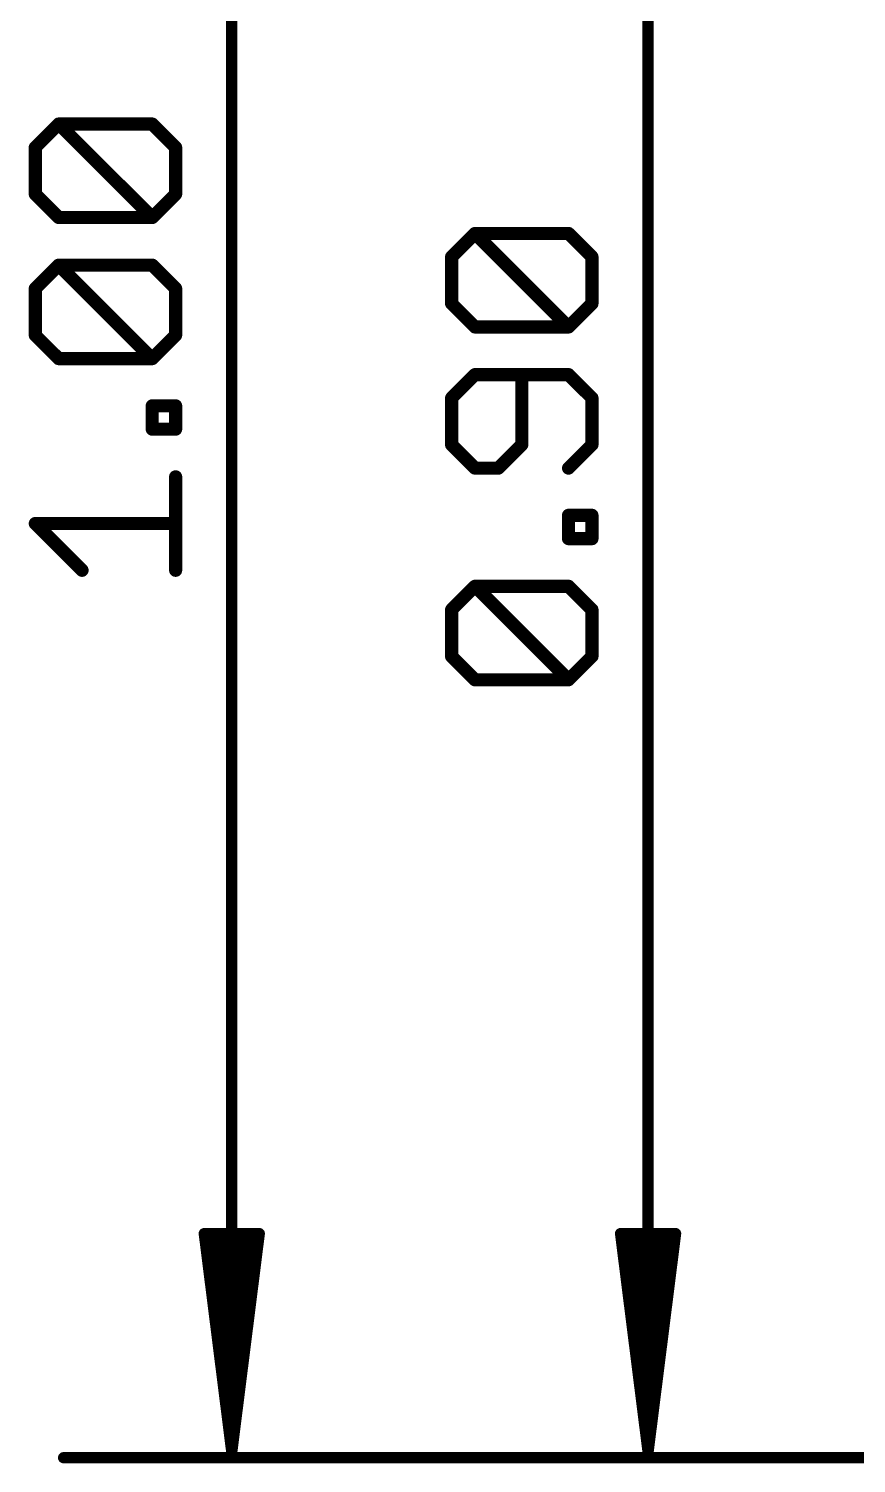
# Model space of a CAD drawing. Extents: x -10 to 28.2, y -5.3 to 30.5.
# Drawn here: x -9.97 to -0.38, y -0.07 to 16.58 of the extents above; entities that cross this region are included whole.
import ezdxf

# ---------------------------------------------------------------- set-up
doc = ezdxf.new("R2010")
doc.units = 0
doc.layers.add('47', color=253, linetype='CONTINUOUS')

msp = doc.modelspace()

# ---------------------------------------------------------------- linework, layer by layer
at = {"layer": '47'}
for points, const_width in [([(-7.62, 0.065), (-7.62, 25.335)], 0.13), ([(-2.794, 0.065), (-2.794, 22.795)], 0.13), ([(-9.8977, 15.2012), (-9.6265, 15.4724)], 0.1524), ([(-9.6265, 15.4724), (-8.5419, 15.4724)], 0.1524), ([(-8.5419, 14.3877), (-9.6265, 15.4724)], 0.1524), ([(-8.5419, 15.4724), (-8.2707, 15.2012)], 0.1524), ([(-9.8977, 14.6589), (-9.8977, 15.2012)], 0.1524), ([(-8.2707, 15.2012), (-8.2707, 14.6589)], 0.1524), ([(-9.6265, 14.3877), (-9.8977, 14.6589)], 0.1524), ([(-8.2707, 14.6589), (-8.5419, 14.3877)], 0.1524), ([(-8.5419, 14.3877), (-9.6265, 14.3877)], 0.1524), ([(-5.0717, 13.9312), (-4.8005, 14.2024)], 0.1524), ([(-4.8005, 14.2024), (-3.7159, 14.2024)], 0.1524), ([(-3.7159, 13.1177), (-4.8005, 14.2024)], 0.1524), ([(-3.7159, 14.2024), (-3.4447, 13.9312)], 0.1524), ([(-5.0717, 13.3889), (-5.0717, 13.9312)], 0.1524), ([(-3.4447, 13.9312), (-3.4447, 13.3889)], 0.1524), ([(-9.8977, 13.564), (-9.6265, 13.8352)], 0.1524), ([(-9.6265, 13.8352), (-8.5419, 13.8352)], 0.1524), ([(-8.5419, 12.7505), (-9.6265, 13.8352)], 0.1524), ([(-8.5419, 13.8352), (-8.2707, 13.564)], 0.1524), ([(-9.8977, 13.0217), (-9.8977, 13.564)], 0.1524), ([(-8.2707, 13.564), (-8.2707, 13.0217)], 0.1524), ([(-4.8005, 13.1177), (-5.0717, 13.3889)], 0.1524), ([(-3.4447, 13.3889), (-3.7159, 13.1177)], 0.1524), ([(-3.7159, 13.1177), (-4.8005, 13.1177)], 0.1524), ([(-9.6265, 12.7505), (-9.8977, 13.0217)], 0.1524), ([(-8.2707, 13.0217), (-8.5419, 12.7505)], 0.1524), ([(-8.5419, 12.7505), (-9.6265, 12.7505)], 0.1524), ([(-4.8005, 12.5652), (-5.0717, 12.294)], 0.1524), ([(-3.7159, 12.5652), (-4.8005, 12.5652)], 0.1524), ([(-4.2582, 11.7517), (-4.2582, 12.5652)], 0.1524), ([(-3.4447, 12.294), (-3.7159, 12.5652)], 0.1524), ([(-5.0717, 12.294), (-5.0717, 11.7517)], 0.1524), ([(-3.4447, 11.7517), (-3.4447, 12.294)], 0.1524), ([(-8.5419, 11.932), (-8.5419, 12.2031)], 0.1524), ([(-8.5419, 12.2031), (-8.2707, 12.2031)], 0.1524), ([(-8.2707, 12.2031), (-8.2707, 11.932)], 0.1524), ([(-8.2707, 11.932), (-8.5419, 11.932)], 0.1524), ([(-5.0717, 11.7517), (-4.8005, 11.4805)], 0.1524), ([(-4.5294, 11.4805), (-4.2582, 11.7517)], 0.1524), ([(-3.7159, 11.4805), (-3.4447, 11.7517)], 0.1524), ([(-4.8005, 11.4805), (-4.5294, 11.4805)], 0.1524), ([(-8.2707, 10.2948), (-8.2707, 11.3795)], 0.1524), ([(-3.7159, 10.662), (-3.7159, 10.9331)], 0.1524), ([(-3.7159, 10.9331), (-3.4447, 10.9331)], 0.1524), ([(-3.4447, 10.9331), (-3.4447, 10.662)], 0.1524), ([(-9.3554, 10.2948), (-9.8977, 10.8371)], 0.1524), ([(-9.8977, 10.8371), (-8.2707, 10.8371)], 0.1524), ([(-3.4447, 10.662), (-3.7159, 10.662)], 0.1524), ([(-5.0717, 9.8383), (-4.8005, 10.1095)], 0.1524), ([(-4.8005, 10.1095), (-3.7159, 10.1095)], 0.1524), ([(-3.7159, 9.0248), (-4.8005, 10.1095)], 0.1524), ([(-3.7159, 10.1095), (-3.4447, 9.8383)], 0.1524), ([(-5.0717, 9.296), (-5.0717, 9.8383)], 0.1524), ([(-3.4447, 9.8383), (-3.4447, 9.296)], 0.1524), ([(-4.8005, 9.0248), (-5.0717, 9.296)], 0.1524), ([(-3.4447, 9.296), (-3.7159, 9.0248)], 0.1524), ([(-3.7159, 9.0248), (-4.8005, 9.0248)], 0.1524), ([(-7.62, 0.065), (-7.9392, 2.6)], 0.13), ([(-7.9392, 2.6), (-7.3008, 2.6)], 0.13), ([(-7.62, 0.065), (-7.88, 2.6)], 0.13), ([(-7.62, 0.065), (-7.75, 2.6)], 0.13), ([(-7.3008, 2.6), (-7.62, 0.065)], 0.13), ([(-7.49, 2.6), (-7.62, 0.065)], 0.13), ([(-7.36, 2.6), (-7.62, 0.065)], 0.13), ([(-2.794, 0.065), (-3.1132, 2.6)], 0.13), ([(-3.1132, 2.6), (-2.4748, 2.6)], 0.13), ([(-2.794, 0.065), (-3.054, 2.6)], 0.13), ([(-2.794, 0.065), (-2.924, 2.6)], 0.13), ([(-2.4748, 2.6), (-2.794, 0.065)], 0.13), ([(-2.664, 2.6), (-2.794, 0.065)], 0.13), ([(-2.534, 2.6), (-2.794, 0.065)], 0.13), ([(8.255, 0), (-9.57, 0)], 0.13), ([(2.794, 0), (-4.744, 0)], 0.13)]:
    msp.add_lwpolyline(points, dxfattribs=dict(at, const_width=const_width))
for points, const_width in [([(-9.5996, 15.4993, 1), (-9.6535, 15.4454)], 0.0762), ([(-9.6265, 15.5105, 1), (-9.6265, 15.4343)], 0.0762), ([(-9.5996, 15.4454, 1), (-9.6535, 15.4993)], 0.0762), ([(-8.5149, 15.4993, 1), (-8.5688, 15.4454)], 0.0762), ([(-8.5419, 15.4343, 1), (-8.5419, 15.5105)], 0.0762), ([(-9.8596, 15.2012, 1), (-9.9358, 15.2012)], 0.0762), ([(-9.9246, 15.2281, 1), (-9.8707, 15.1743)], 0.0762), ([(-8.2326, 15.2012, 1), (-8.3088, 15.2012)], 0.0762), ([(-8.2976, 15.1743, 1), (-8.2438, 15.2281)], 0.0762), ([(-9.8707, 14.6858, 1), (-9.9246, 14.6319)], 0.0762), ([(-9.9358, 14.6589, 1), (-9.8596, 14.6589)], 0.0762), ([(-8.3088, 14.6589, 1), (-8.2326, 14.6589)], 0.0762), ([(-8.2438, 14.6319, 1), (-8.2976, 14.6858)], 0.0762), ([(-9.6265, 14.4258, 1), (-9.6265, 14.3496)], 0.0762), ([(-9.6535, 14.3608, 1), (-9.5996, 14.4146)], 0.0762), ([(-8.5688, 14.4146, 1), (-8.5149, 14.3608)], 0.0762), ([(-8.5688, 14.3608, 1), (-8.5149, 14.4146)], 0.0762), ([(-8.5419, 14.3496, 1), (-8.5419, 14.4258)], 0.0762), ([(-4.7736, 14.2293, 1), (-4.8275, 14.1754)], 0.0762), ([(-4.8005, 14.2405, 1), (-4.8005, 14.1643)], 0.0762), ([(-4.7736, 14.1754, 1), (-4.8275, 14.2293)], 0.0762), ([(-3.6889, 14.2293, 1), (-3.7428, 14.1754)], 0.0762), ([(-3.7159, 14.1643, 1), (-3.7159, 14.2405)], 0.0762), ([(-5.0336, 13.9312, 1), (-5.1098, 13.9312)], 0.0762), ([(-5.0986, 13.9581, 1), (-5.0447, 13.9043)], 0.0762), ([(-3.4066, 13.9312, 1), (-3.4828, 13.9312)], 0.0762), ([(-3.4716, 13.9043, 1), (-3.4178, 13.9581)], 0.0762), ([(-9.6265, 13.8733, 1), (-9.6265, 13.7971)], 0.0762), ([(-9.5996, 13.8621, 1), (-9.6535, 13.8083)], 0.0762), ([(-9.5996, 13.8083, 1), (-9.6535, 13.8621)], 0.0762), ([(-8.5149, 13.8621, 1), (-8.5688, 13.8083)], 0.0762), ([(-8.5419, 13.7971, 1), (-8.5419, 13.8733)], 0.0762), ([(-9.8596, 13.564, 1), (-9.9358, 13.564)], 0.0762), ([(-9.9246, 13.591, 1), (-9.8707, 13.5371)], 0.0762), ([(-8.2326, 13.564, 1), (-8.3088, 13.564)], 0.0762), ([(-8.2976, 13.5371, 1), (-8.2438, 13.591)], 0.0762), ([(-5.0447, 13.4158, 1), (-5.0986, 13.3619)], 0.0762), ([(-5.1098, 13.3889, 1), (-5.0336, 13.3889)], 0.0762), ([(-3.4828, 13.3889, 1), (-3.4066, 13.3889)], 0.0762), ([(-3.4178, 13.3619, 1), (-3.4716, 13.4158)], 0.0762), ([(-4.8005, 13.1558, 1), (-4.8005, 13.0796)], 0.0762), ([(-4.8275, 13.0908, 1), (-4.7736, 13.1446)], 0.0762), ([(-3.7428, 13.1446, 1), (-3.6889, 13.0908)], 0.0762), ([(-3.7428, 13.0908, 1), (-3.6889, 13.1446)], 0.0762), ([(-3.7159, 13.0796, 1), (-3.7159, 13.1558)], 0.0762), ([(-9.9358, 13.0217, 1), (-9.8596, 13.0217)], 0.0762), ([(-9.8707, 13.0486, 1), (-9.9246, 12.9948)], 0.0762), ([(-8.3088, 13.0217, 1), (-8.2326, 13.0217)], 0.0762), ([(-8.2438, 12.9948, 1), (-8.2976, 13.0486)], 0.0762), ([(-9.6265, 12.7886, 1), (-9.6265, 12.7124)], 0.0762), ([(-9.6535, 12.7236, 1), (-9.5996, 12.7775)], 0.0762), ([(-8.5688, 12.7775, 1), (-8.5149, 12.7236)], 0.0762), ([(-8.5688, 12.7236, 1), (-8.5149, 12.7775)], 0.0762), ([(-8.5419, 12.7124, 1), (-8.5419, 12.7886)], 0.0762), ([(-4.8005, 12.6033, 1), (-4.8005, 12.5271)], 0.0762), ([(-4.7736, 12.5383, 1), (-4.8275, 12.5921)], 0.0762), ([(-4.2201, 12.5652, 1), (-4.2963, 12.5652)], 0.0762), ([(-3.6889, 12.5921, 1), (-3.7428, 12.5383)], 0.0762), ([(-3.7159, 12.5271, 1), (-3.7159, 12.6033)], 0.0762), ([(-5.0336, 12.294, 1), (-5.1098, 12.294)], 0.0762), ([(-5.0986, 12.321, 1), (-5.0447, 12.2671)], 0.0762), ([(-3.4066, 12.294, 1), (-3.4828, 12.294)], 0.0762), ([(-3.4716, 12.2671, 1), (-3.4178, 12.321)], 0.0762), ([(-8.5038, 12.2031, 1), (-8.58, 12.2031)], 0.0762), ([(-8.5419, 12.2412, 1), (-8.5419, 12.165)], 0.0762), ([(-8.2326, 12.2031, 1), (-8.3088, 12.2031)], 0.0762), ([(-8.2707, 12.165, 1), (-8.2707, 12.2412)], 0.0762), ([(-8.5419, 11.9701, 1), (-8.5419, 11.8939)], 0.0762), ([(-8.2707, 11.8939, 1), (-8.2707, 11.9701)], 0.0762), ([(-8.58, 11.932, 1), (-8.5038, 11.932)], 0.0762), ([(-8.3088, 11.932, 1), (-8.2326, 11.932)], 0.0762), ([(-5.0447, 11.7786, 1), (-5.0986, 11.7248)], 0.0762), ([(-4.2313, 11.7248, 1), (-4.2851, 11.7786)], 0.0762), ([(-3.4178, 11.7248, 1), (-3.4716, 11.7786)], 0.0762), ([(-5.1098, 11.7517, 1), (-5.0336, 11.7517)], 0.0762), ([(-4.2963, 11.7517, 1), (-4.2201, 11.7517)], 0.0762), ([(-3.4828, 11.7517, 1), (-3.4066, 11.7517)], 0.0762), ([(-4.8005, 11.5186, 1), (-4.8005, 11.4424)], 0.0762), ([(-4.8275, 11.4536, 1), (-4.7736, 11.5075)], 0.0762), ([(-4.5563, 11.5075, 1), (-4.5024, 11.4536)], 0.0762), ([(-4.5294, 11.4424, 1), (-4.5294, 11.5186)], 0.0762), ([(-3.7428, 11.5075, 1), (-3.6889, 11.4536)], 0.0762), ([(-8.2326, 11.3795, 1), (-8.3088, 11.3795)], 0.0762), ([(-3.6778, 10.9331, 1), (-3.754, 10.9331)], 0.0762), ([(-3.7159, 10.9712, 1), (-3.7159, 10.895)], 0.0762), ([(-3.4066, 10.9331, 1), (-3.4828, 10.9331)], 0.0762), ([(-3.4447, 10.895, 1), (-3.4447, 10.9712)], 0.0762), ([(-9.8707, 10.8641, 1), (-9.9246, 10.8102)], 0.0762), ([(-9.8977, 10.8752, 1), (-9.8977, 10.799)], 0.0762), ([(-8.2707, 10.799, 1), (-8.2707, 10.8752)], 0.0762), ([(-3.7159, 10.7001, 1), (-3.7159, 10.6239)], 0.0762), ([(-3.754, 10.662, 1), (-3.6778, 10.662)], 0.0762), ([(-3.4828, 10.662, 1), (-3.4066, 10.662)], 0.0762), ([(-3.4447, 10.6239, 1), (-3.4447, 10.7001)], 0.0762), ([(-9.3823, 10.2679, 1), (-9.3284, 10.3218)], 0.0762), ([(-8.3088, 10.2948, 1), (-8.2326, 10.2948)], 0.0762), ([(-4.7736, 10.1364, 1), (-4.8275, 10.0825)], 0.0762), ([(-4.8005, 10.1476, 1), (-4.8005, 10.0714)], 0.0762), ([(-4.7736, 10.0825, 1), (-4.8275, 10.1364)], 0.0762), ([(-3.6889, 10.1364, 1), (-3.7428, 10.0825)], 0.0762), ([(-3.7159, 10.0714, 1), (-3.7159, 10.1476)], 0.0762), ([(-5.0336, 9.8383, 1), (-5.1098, 9.8383)], 0.0762), ([(-5.0986, 9.8652, 1), (-5.0447, 9.8114)], 0.0762), ([(-3.4066, 9.8383, 1), (-3.4828, 9.8383)], 0.0762), ([(-3.4716, 9.8114, 1), (-3.4178, 9.8652)], 0.0762), ([(-5.0447, 9.3229, 1), (-5.0986, 9.269)], 0.0762), ([(-5.1098, 9.296, 1), (-5.0336, 9.296)], 0.0762), ([(-3.4828, 9.296, 1), (-3.4066, 9.296)], 0.0762), ([(-3.4178, 9.269, 1), (-3.4716, 9.3229)], 0.0762), ([(-4.8005, 9.0629, 1), (-4.8005, 8.9867)], 0.0762), ([(-4.8275, 8.9979, 1), (-4.7736, 9.0518)], 0.0762), ([(-3.7428, 9.0518, 1), (-3.6889, 8.9979)], 0.0762), ([(-3.7428, 8.9979, 1), (-3.6889, 9.0518)], 0.0762), ([(-3.7159, 8.9867, 1), (-3.7159, 9.0629)], 0.0762), ([(-7.907, 2.6041, 1), (-7.9715, 2.5959)], 0.065), ([(-7.9392, 2.6325, 1), (-7.9392, 2.5675)], 0.065), ([(-7.8477, 2.6033, 1), (-7.9123, 2.5967)], 0.065), ([(-7.7175, 2.6017, 1), (-7.7825, 2.5983)], 0.065), ([(-7.4575, 2.5983, 1), (-7.5225, 2.6017)], 0.065), ([(-7.3277, 2.5967, 1), (-7.3923, 2.6033)], 0.065), ([(-7.2685, 2.5959, 1), (-7.333, 2.6041)], 0.065), ([(-7.3008, 2.5675, 1), (-7.3008, 2.6325)], 0.065), ([(-3.081, 2.6041, 1), (-3.1455, 2.5959)], 0.065), ([(-3.1132, 2.6325, 1), (-3.1132, 2.5675)], 0.065), ([(-3.0217, 2.6033, 1), (-3.0863, 2.5967)], 0.065), ([(-2.8915, 2.6017, 1), (-2.9565, 2.5983)], 0.065), ([(-2.6315, 2.5983, 1), (-2.6965, 2.6017)], 0.065), ([(-2.5017, 2.5967, 1), (-2.5663, 2.6033)], 0.065), ([(-2.4425, 2.5959, 1), (-2.507, 2.6041)], 0.065), ([(-2.4748, 2.5675, 1), (-2.4748, 2.6325)], 0.065), ([(-9.57, 0.0325, 1), (-9.57, -0.0325)], 0.065), ([(-7.6522, 0.0691, 1), (-7.5878, 0.0609)], 0.065), ([(-7.6523, 0.0683, 1), (-7.5877, 0.0617)], 0.065), ([(-7.6525, 0.0633, 1), (-7.5875, 0.0667)], 0.065), ([(-7.6525, 0.0667, 1), (-7.5875, 0.0633)], 0.065), ([(-7.6525, 0.065, 1), (-7.5875, 0.065)], 0.065), ([(-7.6523, 0.0617, 1), (-7.5877, 0.0683)], 0.065), ([(-7.6522, 0.0609, 1), (-7.5878, 0.0691)], 0.065), ([(-4.744, 0.0325, 1), (-4.744, -0.0325)], 0.065), ([(-2.8262, 0.0691, 1), (-2.7618, 0.0609)], 0.065), ([(-2.8263, 0.0683, 1), (-2.7617, 0.0617)], 0.065), ([(-2.8265, 0.0633, 1), (-2.7615, 0.0667)], 0.065), ([(-2.8265, 0.0667, 1), (-2.7615, 0.0633)], 0.065), ([(-2.8265, 0.065, 1), (-2.7615, 0.065)], 0.065), ([(-2.8263, 0.0617, 1), (-2.7617, 0.0683)], 0.065), ([(-2.8262, 0.0609, 1), (-2.7618, 0.0691)], 0.065)]:
    msp.add_lwpolyline(points, format="xyb", dxfattribs=dict(at, const_width=const_width))

doc.saveas('drawing.dxf')
